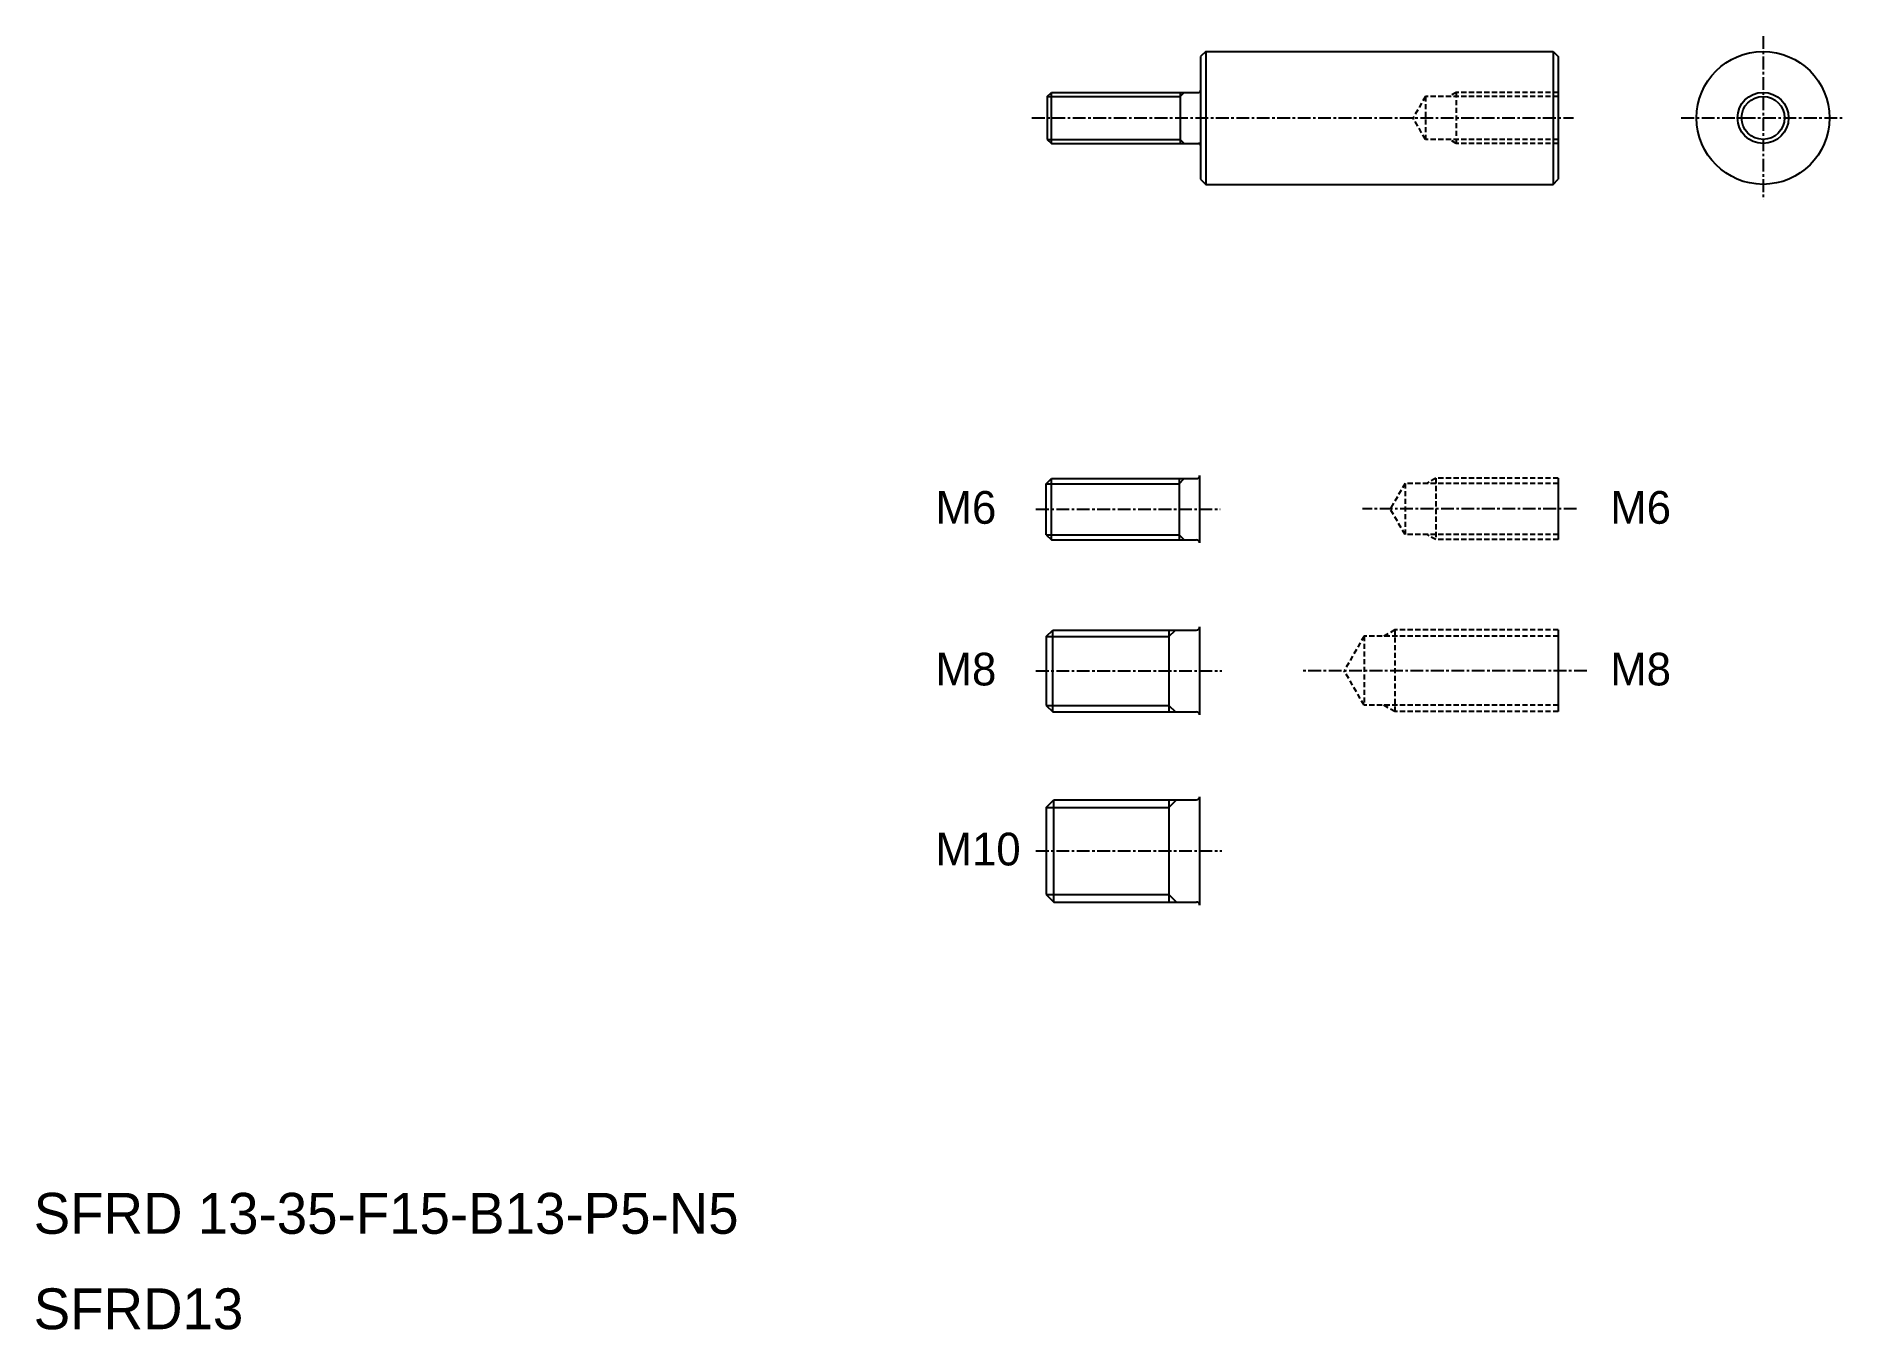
# Model space of a CAD drawing. Extents: x 10 to 187, y 10 to 137.
import ezdxf
from ezdxf.enums import TextEntityAlignment as Align

# ---------------------------------------------------------------- set-up
doc = ezdxf.new("R2010")
doc.units = 0
doc.linetypes.add('CENTER', pattern=[2, 1.25, -0.25, 0.25, -0.25])
doc.linetypes.add('DASHED', pattern=[0.75, 0.5, -0.25])
doc.layers.get('0').update_dxf_attribs({"linetype": 'CONTINUOUS'})
doc.layers.add('CENTER', color=1, linetype='CENTER')

msp = doc.modelspace()

# ---------------------------------------------------------------- linework, layer by layer
at = {"color": 7, "linetype": 'CONTINUOUS'}
for p, q in [((124.67, 135.02), (124.17, 134.52)), ((124.17, 134.52), (124.17, 122.52)), ((124.67, 135.02), (158.67, 135.02)), ((124.67, 135.02), (124.67, 122.02)), ((158.67, 135.02), (158.67, 122.02)), ((158.67, 135.02), (159.17, 134.52)), ((159.17, 134.52), (159.17, 122.52)), ((109.17, 130.62), (109.57, 131.02)), ((109.57, 131.02), (123.97, 131.02)), ((109.57, 126.02), (109.57, 131.02)), ((122.17, 131.02), (122.17, 126.02)), ((109.17, 126.42), (109.57, 126.02)), ((109.57, 126.02), (123.97, 126.02)), ((124.17, 122.52), (124.67, 122.02)), ((158.67, 122.02), (159.17, 122.52)), ((124.67, 122.02), (158.67, 122.02)), ((109.07, 92.73), (109.57, 93.23)), ((109.57, 87.23), (109.57, 93.23)), ((109.57, 93.23), (123.77, 93.23)), ((122.07, 93.23), (122.07, 87.23)), ((159.17, 93.26), (159.17, 87.26)), ((109.07, 87.73), (109.57, 87.23)), ((109.57, 87.23), (123.77, 87.23)), ((109.07, 77.78), (109.7, 78.41)), ((109.7, 70.41), (109.7, 78.41)), ((109.7, 78.41), (123.77, 78.41)), ((121.07, 78.41), (121.07, 70.41)), ((124.07, 78.71), (124.07, 70.11)), ((159.17, 78.43), (159.17, 70.43)), ((109.07, 71.03), (109.7, 70.41)), ((109.7, 70.41), (123.77, 70.41)), ((124.07, 62.1), (124.07, 51.5)), ((109.07, 61.05), (109.82, 61.8)), ((109.82, 51.8), (109.82, 61.8)), ((109.82, 61.8), (123.77, 61.8)), ((121.07, 61.8), (121.07, 51.8)), ((109.07, 52.55), (109.82, 51.8)), ((109.82, 51.8), (123.77, 51.8))]:
    msp.add_line(p, q, dxfattribs=at)
at = {"color": 3, "linetype": 'CONTINUOUS'}
for p, q in [((122.17, 130.62), (122.57, 131.02)), ((109.17, 130.62), (122.17, 130.62)), ((109.17, 126.42), (122.17, 126.42)), ((122.17, 126.42), (122.57, 126.02)), ((109.07, 92.73), (122.07, 92.73)), ((122.07, 92.73), (122.57, 93.23)), ((109.07, 87.73), (122.07, 87.73)), ((122.07, 87.73), (122.57, 87.23)), ((121.07, 77.78), (121.7, 78.41)), ((109.07, 77.78), (121.07, 77.78)), ((109.07, 71.03), (121.07, 71.03)), ((121.07, 71.03), (121.7, 70.41)), ((109.07, 61.05), (121.07, 61.05)), ((121.07, 61.05), (121.82, 61.8)), ((109.07, 52.55), (121.07, 52.55)), ((121.07, 52.55), (121.82, 51.8))]:
    msp.add_line(p, q, dxfattribs=at)
at = {"color": 3, "linetype": 'DASHED'}
for p, q in [((149.17, 131.02), (148.48, 130.62)), ((149.17, 131.02), (149.17, 126.02)), ((159.17, 131.02), (149.17, 131.02)), ((146.17, 130.62), (144.96, 128.52)), ((159.17, 130.62), (146.17, 130.62)), ((146.17, 130.62), (146.17, 126.42)), ((146.17, 126.42), (144.96, 128.52)), ((159.17, 126.42), (146.17, 126.42)), ((149.17, 126.02), (148.48, 126.42)), ((159.17, 126.02), (149.17, 126.02)), ((144.17, 92.76), (142.73, 90.26)), ((159.17, 92.76), (144.17, 92.76)), ((144.17, 92.76), (144.17, 87.76)), ((147.17, 93.26), (146.3, 92.76)), ((159.17, 93.26), (147.17, 93.26)), ((147.17, 93.26), (147.17, 87.26)), ((144.17, 87.76), (142.73, 90.26)), ((159.17, 87.76), (144.17, 87.76)), ((147.17, 87.26), (146.3, 87.76)), ((159.17, 87.26), (147.17, 87.26)), ((143.17, 78.43), (142.09, 77.81)), ((159.17, 78.43), (143.17, 78.43)), ((143.17, 78.43), (143.17, 70.43)), ((140.17, 77.81), (138.22, 74.43)), ((159.17, 77.81), (140.17, 77.81)), ((140.17, 77.81), (140.17, 71.06)), ((140.17, 71.06), (138.22, 74.43)), ((159.17, 71.06), (140.17, 71.06)), ((143.17, 70.43), (142.09, 71.06)), ((159.17, 70.43), (143.17, 70.43))]:
    msp.add_line(p, q, dxfattribs=at)
for p, q in [((159.17, 131.27), (159.17, 131.27)), ((109.17, 130.62), (109.17, 126.42)), ((159.17, 128.52), (159.17, 128.52)), ((109.07, 87.73), (109.07, 92.73)), ((124.07, 93.53), (124.07, 86.93)), ((109.07, 77.78), (109.07, 71.03)), ((109.07, 61.05), (109.07, 52.55))]:
    msp.add_line(p, q)
at = {"color": 7, "linetype": 'CONTINUOUS'}
for radius in [6.5, 2.1]:
    msp.add_circle((179.2, 128.52), radius, dxfattribs=at)
at = {"color": 3, "linetype": 'CONTINUOUS'}
msp.add_circle((179.2, 128.52), 2.5, dxfattribs=at)
at = {"color": 7, "linetype": 'CONTINUOUS'}
for centre, radius, start, end in [((123.97, 131.22), 0.2, 270, 0), ((123.97, 125.82), 0.2, 0, 90), ((123.77, 93.53), 0.3, 270, 0), ((123.77, 86.93), 0.3, 0, 90), ((123.77, 78.71), 0.3, 270, 0), ((123.77, 70.11), 0.3, 0, 90), ((123.77, 62.1), 0.3, 270, 0), ((123.77, 51.5), 0.3, 0, 90)]:
    msp.add_arc(centre, radius, start, end, dxfattribs=at)
at = {"layer": 'CENTER', "color": 1, "linetype": 'CENTER'}
for p, q in [((179.2, 136.52), (179.2, 120.52)), ((107.67, 128.52), (160.67, 128.52)), ((171.2, 128.52), (187.2, 128.52)), ((160.95, 90.26), (140.02, 90.26)), ((108.06, 90.23), (126.09, 90.23)), ((108.06, 74.41), (126.24, 74.41)), ((161.96, 74.43), (134.06, 74.43)), ((108.06, 56.8), (126.24, 56.8))]:
    msp.add_line(p, q, dxfattribs=at)

# ---------------------------------------------------------------- texts
at = {"color": 7, "linetype": 'CONTINUOUS'}
for s, p in [('M6', (98.24, 90.41)), ('M6', (164.25, 90.41)), ('M8', (98.24, 74.59)), ('M8', (164.25, 74.59)), ('M10', (98.24, 56.98))]:
    msp.add_text(s, height=3.2, dxfattribs=at).set_placement(p, align=Align.MIDDLE_LEFT)
for s, p in [('SFRD 13-35-F15-B13-P5-N5', (10, 19.34)), ('SFRD13', (10, 10))]:
    msp.add_text(s, height=4, dxfattribs=at).set_placement(p)

doc.saveas('drawing.dxf')
